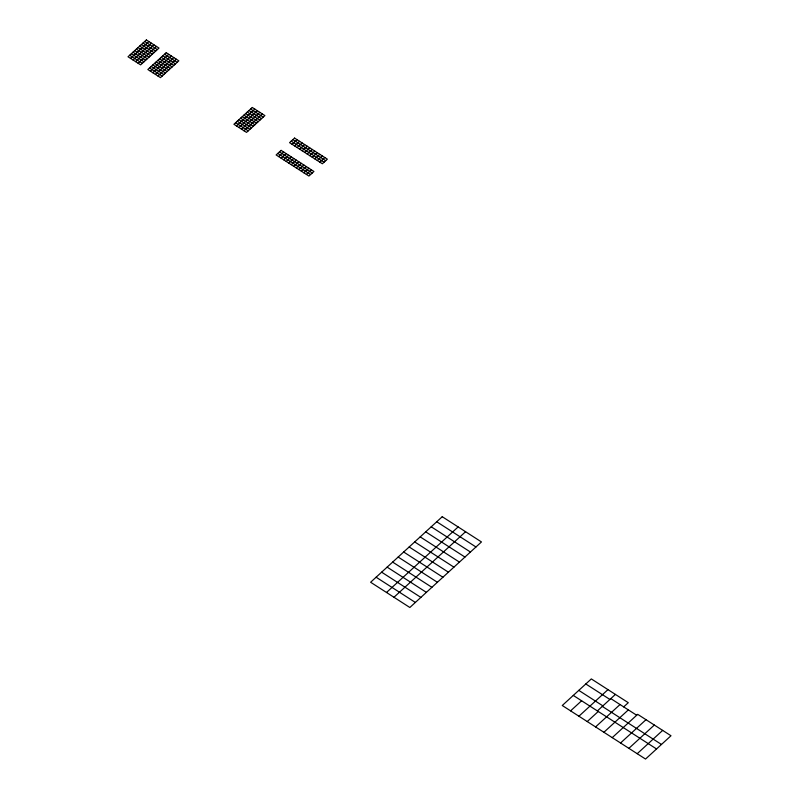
<?xml version="1.0" encoding="UTF-8"?>
<svg xmlns="http://www.w3.org/2000/svg" width="799" height="799" viewBox="0 0 799 799"><rect width="100%" height="100%" fill="white"/><g stroke="black" fill="none" stroke-linecap="round" stroke-linejoin="round"><path stroke-width="1.2" d="M130.537 58.377L148.904 41.568M133.053 60.005L151.42 43.196M135.58 61.623L153.947 44.814M138.107 63.251L156.464 46.442M150.372 71.131L168.739 54.332M152.889 72.759L171.256 55.95M155.415 74.377L173.782 57.578M157.942 76.005L176.299 59.196M236.444 125.902L254.811 109.093M238.971 127.52L257.328 110.721M241.488 129.148L259.855 112.339M244.015 130.766L262.382 113.967M278.641 156.574L283.655 151.99M292.074 144.279L297.088 139.695M281.168 158.202L286.172 153.618M294.601 145.907L299.605 141.323M283.685 159.82L288.699 155.236M297.128 147.525L302.132 142.941M286.212 161.448L291.226 156.864M299.645 149.153L304.659 144.569M288.739 163.066L293.742 158.482M302.172 150.771L307.176 146.187M291.255 164.694L296.269 160.11M304.689 152.399L309.702 147.815M293.782 166.312L298.786 161.728M307.216 154.017L312.229 149.433M296.309 167.93L301.313 163.356M309.742 155.635L314.746 151.061M298.826 169.558L303.84 164.974M312.259 157.263L317.273 152.679M301.353 171.176L306.357 166.592M314.786 158.881L319.79 154.297M303.87 172.804L308.883 168.219M317.313 160.509L322.317 155.925M306.397 174.422L311.41 169.837M319.83 162.127L324.843 157.543M386.506 592.478L458.137 526.931M393.957 597.262L465.577 531.715M570.596 710.86L581.612 700.773M578.915 716.214L607.969 689.627M597.382 710.92L615.41 694.411M587.245 721.567L598.261 711.48M595.575 726.92L620.034 704.538M623.689 706.895L628.284 702.691L591.32 678.92L562.266 705.507L645.532 759.05L670.99 735.749L637.682 714.336L612.224 737.637M603.894 732.274L628.354 709.892M620.553 742.99L646.011 719.689M628.873 748.343L654.331 725.043M637.202 753.697L662.661 730.396M250.616 109.004L263.231 117.113M144.709 41.478L157.323 49.588M164.544 54.232L177.158 62.342M248.948 110.532L261.563 118.642M143.041 43.006L155.655 51.116M162.876 55.76L175.49 63.87M292.893 139.605L325.692 160.699M247.281 112.06L259.895 120.17M141.363 44.534L153.987 52.644M161.208 57.288L173.822 65.398M291.226 141.133L324.024 162.227M245.603 113.588L258.227 121.698M139.695 46.062L152.309 54.172M159.53 58.816L172.145 66.926M243.935 115.116L256.549 123.226M138.027 47.59L150.641 55.7M157.862 60.344L170.477 68.454M242.267 116.644L254.881 124.754M136.359 49.119L148.974 57.228M156.195 61.873L168.809 69.982M240.599 118.172L253.213 126.282M134.691 50.647L147.306 58.756M154.527 63.401L167.141 71.51M238.931 119.7L251.545 127.81M133.024 52.175L145.638 60.285M152.859 64.929L165.473 73.039M237.263 121.218L249.877 129.338M131.356 53.703L143.97 61.813M151.191 66.457L163.805 74.567M235.595 122.746L248.209 130.866M129.678 55.231L142.292 63.341M149.513 67.985L162.137 76.095M279.46 151.9L312.259 172.993M277.792 153.428L310.591 174.522M436.723 521.757L475.964 546.985M431.22 526.791L470.451 552.029M425.707 531.834L464.948 557.063M420.204 536.878L459.435 562.106M414.691 541.922L453.922 567.15M409.178 546.965L448.419 572.194M403.675 551.999L442.906 577.238M398.162 557.043L437.393 582.281M610.816 698.616L636.683 715.245M585.807 683.964L609.907 699.455M392.649 562.087L431.889 587.315M387.145 567.13L426.376 592.359M578.796 690.376L602.885 705.877M602.306 706.406L661.472 744.458M381.632 572.174L420.863 597.402M573.283 695.42L656.548 748.963M376.129 577.218L415.36 602.446M146.377 39.95L128.01 56.759L140.624 64.869L158.991 48.06L146.377 39.95M166.212 52.704L147.845 69.513L160.459 77.623L178.826 60.824L166.212 52.704M252.284 107.475L233.917 124.274L246.531 132.394L264.898 115.585L252.284 107.475M281.128 150.372L276.124 154.956L308.923 176.05L313.927 171.465L281.128 150.372M294.561 138.077L289.558 142.661L322.357 163.755L327.36 159.171L294.561 138.077M442.237 516.713L370.616 582.251L409.847 607.49L481.467 541.942L442.237 516.713"/></g></svg>
